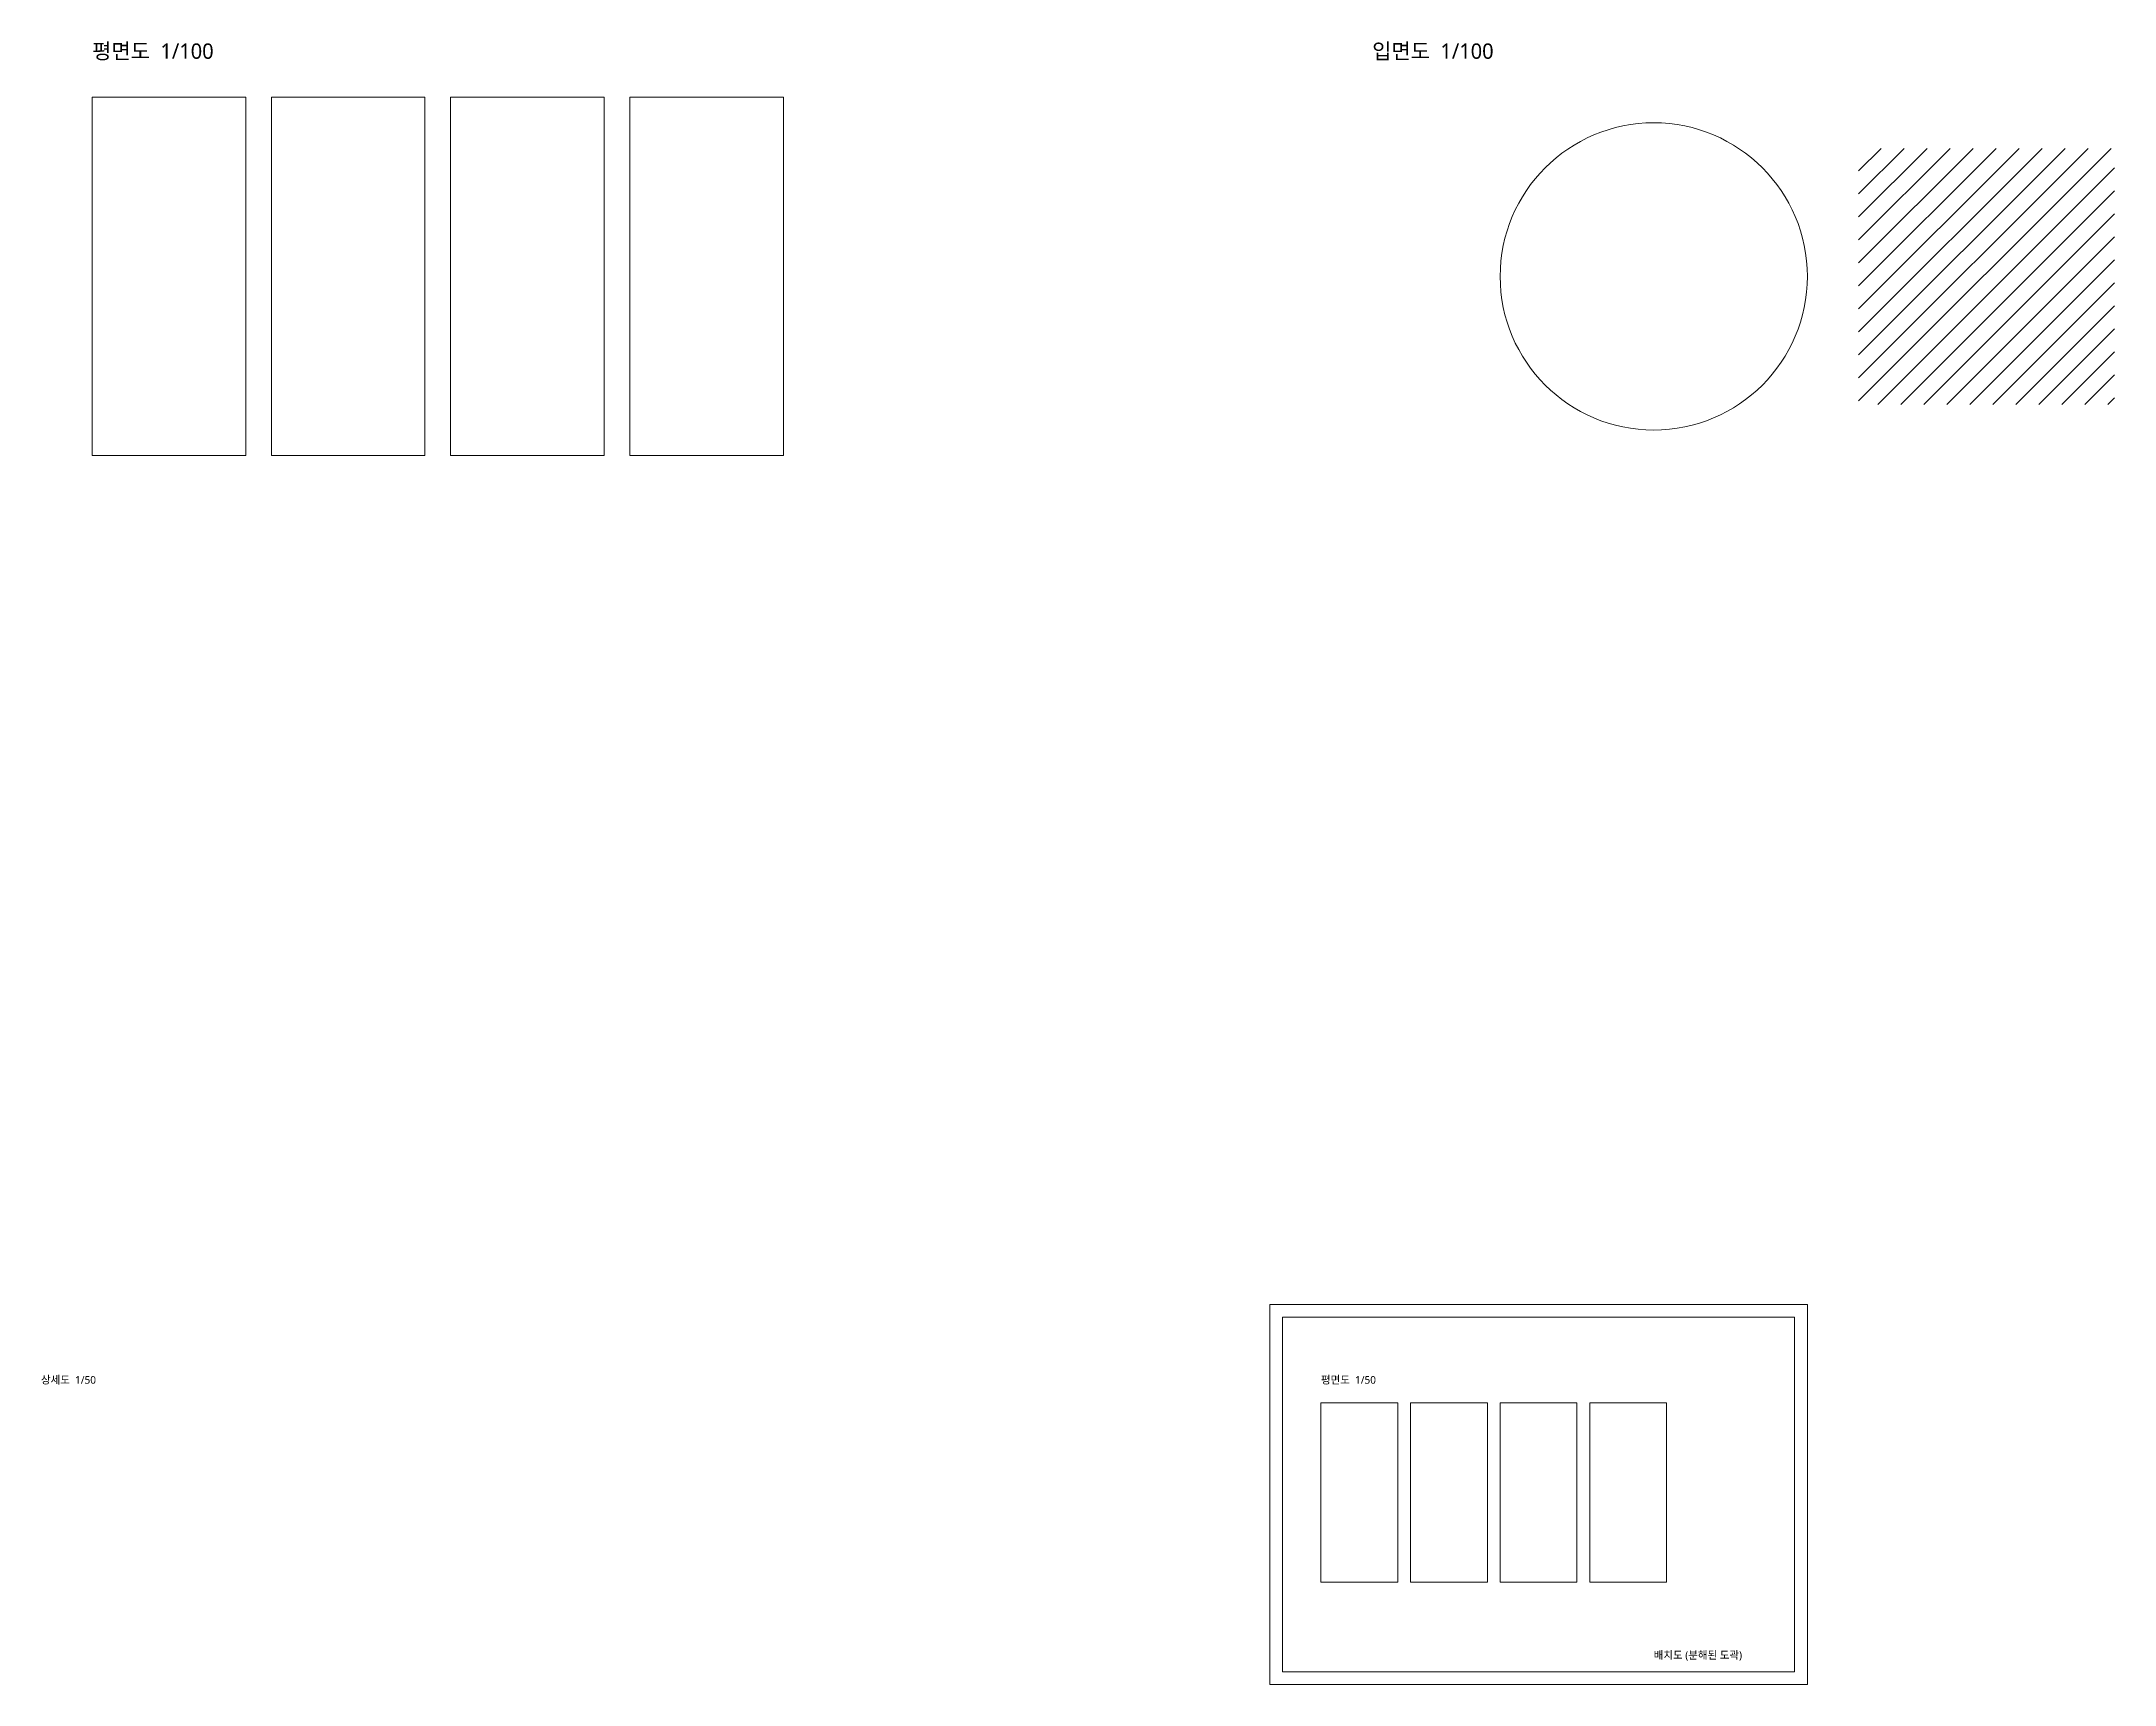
# Model space of a CAD drawing. Header units: metres. Extents: x 2019 to 83000, y -40000 to 24177.
import ezdxf

# ---------------------------------------------------------------- set-up
doc = ezdxf.new("R2010")
doc.units = ezdxf.units.M
doc.layers.get('0').update_dxf_attribs({"lineweight": 0, "plot": 0})
doc.styles.add('KOR', font='NanumGothic.ttf')

msp = doc.modelspace()

# ---------------------------------------------------------------- hatches: boundary and pattern name
h = msp.add_hatch()
h.set_pattern_fill('ANSI31', scale=200)
h.paths.add_polyline_path([(73000, 10000), (83000, 10000), (83000, 20000), (73000, 20000)])

# ---------------------------------------------------------------- linework, layer by layer
for points in [[(4000, 8000), (10000, 8000), (10000, 22000), (4000, 22000)], [(11000, 8000), (17000, 8000), (17000, 22000), (11000, 22000)], [(18000, 8000), (24000, 8000), (24000, 22000), (18000, 22000)], [(25000, 8000), (31000, 8000), (31000, 22000), (25000, 22000)], [(50000, -40000), (71000, -40000), (71000, -25150), (50000, -25150)], [(50500, -39500), (70500, -39500), (70500, -25650), (50500, -25650)], [(52000, -36000), (55000, -36000), (55000, -29000), (52000, -29000)], [(55500, -36000), (58500, -36000), (58500, -29000), (55500, -29000)], [(59000, -36000), (62000, -36000), (62000, -29000), (59000, -29000)], [(62500, -36000), (65500, -36000), (65500, -29000), (62500, -29000)]]:
    msp.add_lwpolyline(points, close=True)
msp.add_circle((65000, 15000), 6000)

# ---------------------------------------------------------------- texts
at = {"style": 'KOR'}
for s, height, p in [('평면도  1/100', 600, (4000, 23500)), ('입면도  1/100', 600, (54000, 23500)), ('상세도  1/50', 300, (2000, -28250)), ('평면도  1/50', 300, (52000, -28250)), ('배치도 (분해된 도곽)', 300, (65000, -39000))]:
    msp.add_text(s, height=height, dxfattribs=at).set_placement(p)

doc.saveas('drawing.dxf')
